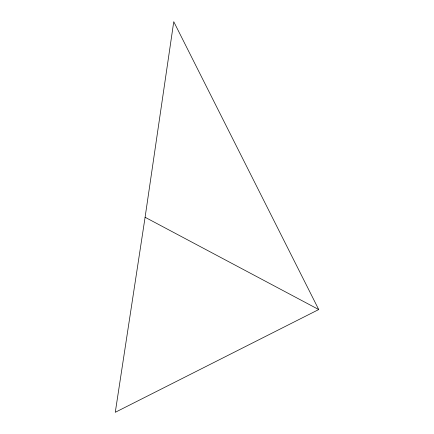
<?xml version="1.0" encoding="UTF-8"?>
<svg xmlns="http://www.w3.org/2000/svg" width="434" height="434" viewBox="0 0 434 434"><rect width="100%" height="100%" fill="white"/><g stroke="black" fill="none" stroke-linecap="round" stroke-linejoin="round"><path stroke-width="0.65" d="M145.097 217.271L173.757 21.7L318.724 309.545L115.276 412.3L145.097 217.271L318.724 309.545"/></g></svg>
